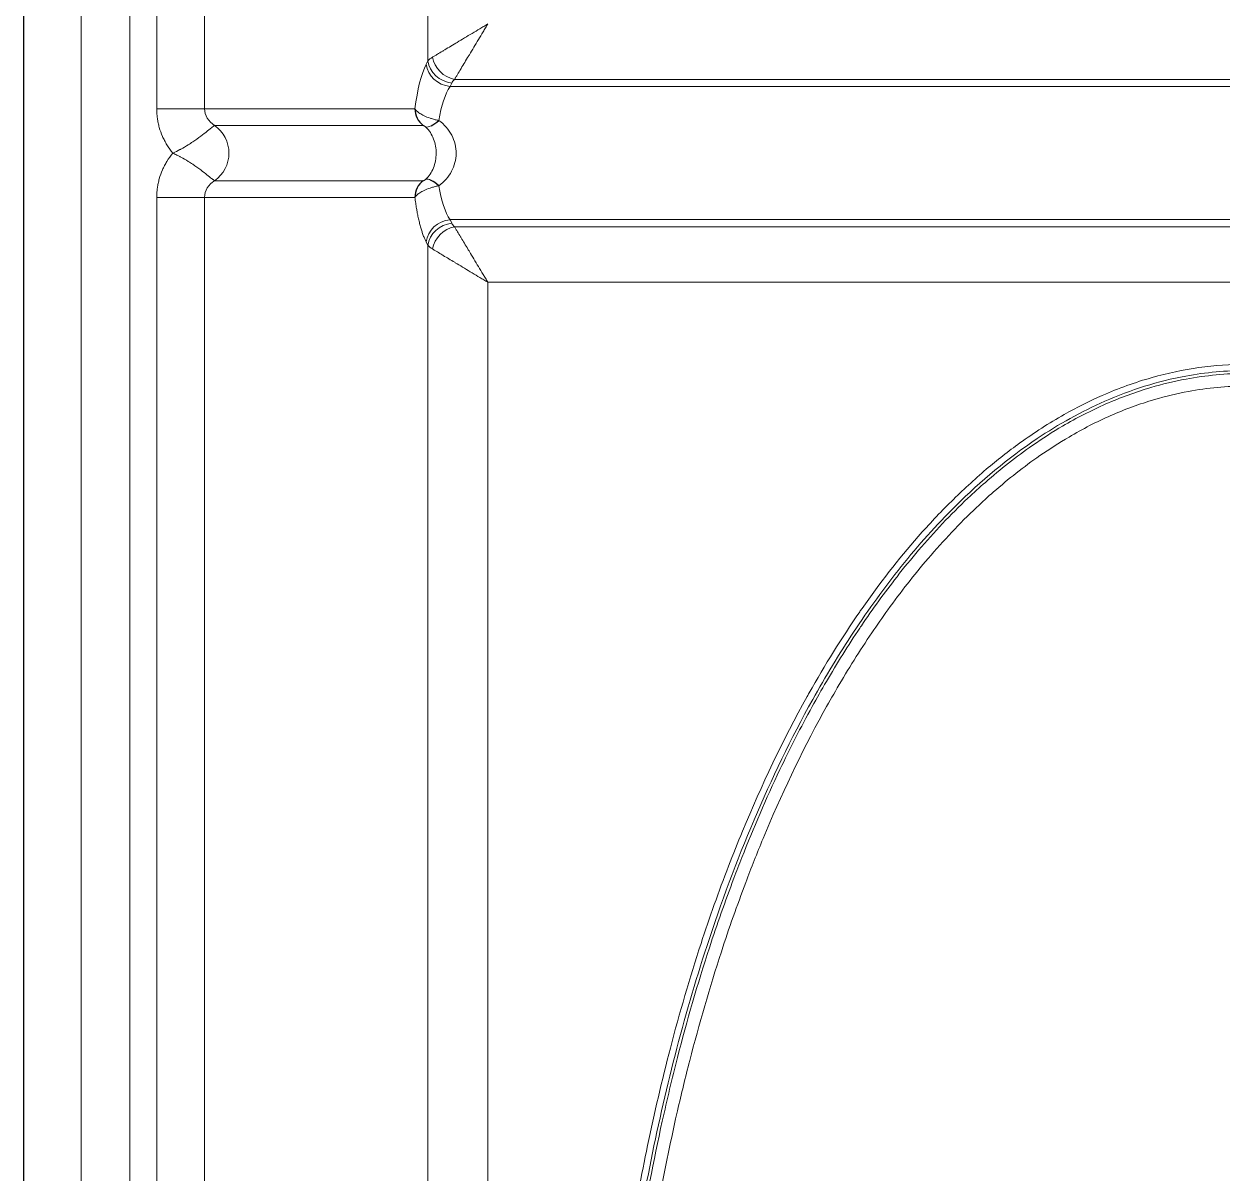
# Model space of a CAD drawing. Header units: millimetres. Extents: x 0 to 1486, y 0 to 1051.
# Drawn here: x 340.54 to 355.09, y 229.03 to 242.99 of the extents above; entities that cross this region are included whole.
import ezdxf

# ---------------------------------------------------------------- set-up
doc = ezdxf.new("R2010")
doc.units = ezdxf.units.MM
doc.header["$LTSCALE"] = 1.25
doc.layers.add('Sichtbare Kanten(DIN)', color=7, linetype='Continuous', lineweight=25, true_color=0x262659)
doc.layers.add('Sichtbare tangentiale Kanten(DIN)', color=7, linetype='Continuous', lineweight=15, true_color=0x1a1a3e)

msp = doc.modelspace()

# ---------------------------------------------------------------- linework, layer by layer
at = {"layer": 'Sichtbare Kanten(DIN)'}
msp.add_line((340.538, 167.096), (340.538, 280.22), dxfattribs=at)
for centre, major_axis, ratio, start_param, end_param in [((345.53, 241.956), (0, 0.25), 0.970296, 1.570803, 2.513321), ((345.577, 241.925), (0.169, 0.184), 0.314992, 3.841338, 4.381961), ((345.53, 240.881), (0, 0.25), 0.970296, 0.628271, 1.570789), ((345.577, 240.912), (-0.169, 0.184), 0.314992, 5.042817, 5.580031)]:
    msp.add_ellipse(centre, major_axis=major_axis, ratio=ratio, start_param=start_param, end_param=end_param, dxfattribs=at)
at = {"layer": 'Sichtbare tangentiale Kanten(DIN)'}
for p, q in [((341.232, 167.79), (341.232, 279.527)), ((341.823, 167.79), (341.823, 279.527)), ((342.151, 278.037), (342.151, 241.956)), ((342.733, 278.037), (342.733, 241.956)), ((345.445, 275.326), (345.445, 242.538)), ((345.445, 242.538), (345.423, 242.496)), ((345.768, 242.312), (365.008, 242.312)), ((345.736, 242.269), (345.714, 242.226)), ((345.714, 242.226), (365.062, 242.226)), ((342.733, 241.956), (342.151, 241.956)), ((345.287, 241.956), (342.733, 241.956)), ((345.387, 241.753), (342.854, 241.753)), ((342.854, 241.083), (345.387, 241.083)), ((342.733, 240.881), (342.151, 240.881)), ((342.151, 206.436), (342.151, 240.881)), ((342.733, 206.436), (342.733, 240.881)), ((342.733, 240.881), (345.287, 240.881)), ((345.714, 240.61), (365.062, 240.61)), ((345.736, 240.567), (345.714, 240.61)), ((345.768, 240.524), (365.008, 240.524)), ((345.445, 240.298), (345.423, 240.34)), ((345.445, 207.018), (345.445, 240.298)), ((346.172, 239.85), (364.604, 239.85)), ((346.172, 207.466), (346.172, 239.85))]:
    msp.add_line(p, q, dxfattribs=at)
msp.add_arc((342.618, 241.418), 0.41, 305.1797, 54.8203, dxfattribs=at)
for centre, major_axis, ratio, start_param, end_param in [((345.554, 241.421), (0.001, 1.197), 0.249407, 0.455865, 1.108171), ((345.714, 242.496), (-0.267, 0.136), 0.876427, 0.526369, 1.990584), ((346.226, 242.486), (-0.803, 0), 0.281851, 5.844325, 6.048636), ((345.736, 242.538), (-0.267, 0.136), 0.876427, 0.526369, 1.990584), ((345.768, 242.582), (-0.212, 0.212), 0.822157, 0.88269, 2.258902), ((346.261, 242.217), (-0.539, 0), 0.439726, 5.869599, 6.063499), ((345.846, 241.418), (0, 0.9), 0.332438, 0.455272, 1.11457), ((343.027, 241.956), (-0.294, 0), 0.850826, 0.000149, 0.942731), ((345.577, 241.925), (-0.169, -0.184), 0.314992, 0.165941, 0.699745), ((343.027, 240.881), (0.294, 0), 0.850826, 2.198862, 3.141444), ((345.577, 240.912), (-0.169, 0.184), 0.314992, 5.580031, 6.117244), ((345.846, 241.418), (0, 0.9), 0.332438, 2.027021, 2.68632), ((345.714, 240.34), (0.267, 0.136), 0.876427, 1.151008, 2.615224), ((345.736, 240.298), (-0.267, -0.136), 0.876427, 4.292601, 5.756816), ((346.261, 240.619), (-0.539, 0), 0.439726, 0.219686, 0.413587), ((345.768, 240.254), (-0.212, -0.212), 0.822157, 4.024283, 5.400495), ((346.226, 240.351), (-0.803, 0), 0.281851, 0.234549, 0.438861)]:
    msp.add_ellipse(centre, major_axis=major_axis, ratio=ratio, start_param=start_param, end_param=end_param, dxfattribs=at)
for points, knots in [([(346.172, 242.986), (346.156, 242.976), (346.14, 242.967), (346.125, 242.957), (346.109, 242.948), (346.093, 242.938), (346.077, 242.929), (346.045, 242.91), (346.014, 242.891), (345.982, 242.872), (345.92, 242.835), (345.858, 242.798), (345.799, 242.762), (345.794, 242.759), (345.788, 242.756), (345.783, 242.752), (345.73, 242.72), (345.679, 242.69), (345.632, 242.662), (345.63, 242.66), (345.628, 242.659), (345.625, 242.657), (345.602, 242.644), (345.58, 242.631), (345.56, 242.618), (345.549, 242.612), (345.538, 242.605), (345.528, 242.599), (345.517, 242.593), (345.508, 242.587), (345.499, 242.582)], [0, 0, 0, 0, 0.0582986, 0.0582986, 0.0582986, 0.1166461, 0.1166461, 0.1166461, 0.2333101, 0.2333101, 0.2333101, 0.4661518, 0.4661518, 0.4661518, 0.4879572, 0.4879572, 0.4879572, 0.6992172, 0.6992172, 0.6992172, 0.7101229, 0.7101229, 0.7101229, 0.81566, 0.81566, 0.81566, 0.8738958, 0.8738958, 0.8738958, 0.9322887, 0.9322887, 0.9322887, 0.9322887]), ([(346.172, 242.986), (346.163, 242.97), (346.153, 242.954), (346.144, 242.938), (346.134, 242.922), (346.125, 242.906), (346.115, 242.891), (346.096, 242.859), (346.077, 242.827), (346.058, 242.796), (346.021, 242.734), (345.984, 242.672), (345.949, 242.613), (345.945, 242.608), (345.942, 242.602), (345.939, 242.597), (345.907, 242.544), (345.876, 242.493), (345.848, 242.446), (345.847, 242.444), (345.845, 242.441), (345.844, 242.439), (345.83, 242.416), (345.817, 242.394), (345.805, 242.374), (345.798, 242.362), (345.792, 242.352), (345.785, 242.341), (345.779, 242.331), (345.774, 242.321), (345.768, 242.312)], [0, 0, 0, 0, 0.0582986, 0.0582986, 0.0582986, 0.1166461, 0.1166461, 0.1166461, 0.2333101, 0.2333101, 0.2333101, 0.4661518, 0.4661518, 0.4661518, 0.4879572, 0.4879572, 0.4879572, 0.6992172, 0.6992172, 0.6992172, 0.7101229, 0.7101229, 0.7101229, 0.81566, 0.81566, 0.81566, 0.8738958, 0.8738958, 0.8738958, 0.9322887, 0.9322887, 0.9322887, 0.9322887]), ([(342.348, 241.418), (342.321, 241.45), (342.296, 241.484), (342.275, 241.52), (342.265, 241.536), (342.255, 241.553), (342.246, 241.57), (342.237, 241.587), (342.229, 241.604), (342.221, 241.621), (342.206, 241.657), (342.193, 241.693), (342.182, 241.729), (342.18, 241.739), (342.177, 241.748), (342.175, 241.757), (342.172, 241.766), (342.17, 241.776), (342.168, 241.785), (342.164, 241.804), (342.161, 241.823), (342.159, 241.841), (342.158, 241.846), (342.157, 241.851), (342.157, 241.856), (342.155, 241.87), (342.154, 241.884), (342.153, 241.898), (342.151, 241.917), (342.151, 241.936), (342.151, 241.956)], [-0.5861318, -0.5861318, -0.5861318, -0.5861318, -0.4612566, -0.4612566, -0.4612566, -0.4035995, -0.4035995, -0.4035995, -0.3459425, -0.3459425, -0.3459425, -0.2306283, -0.2306283, -0.2306283, -0.2018002, -0.2018002, -0.2018002, -0.1729712, -0.1729712, -0.1729712, -0.1153142, -0.1153142, -0.1153142, -0.1008995, -0.1008995, -0.1008995, -0.0576571, -0.0576571, -0.0576571, 0, 0, 0, 0]), ([(345.577, 241.815), (345.57, 241.816), (345.563, 241.817), (345.556, 241.819), (345.549, 241.821), (345.541, 241.822), (345.534, 241.824), (345.519, 241.828), (345.503, 241.832), (345.488, 241.837), (345.482, 241.839), (345.477, 241.841), (345.471, 241.842), (345.446, 241.851), (345.421, 241.861), (345.398, 241.872), (345.388, 241.876), (345.379, 241.881), (345.37, 241.886), (345.353, 241.895), (345.339, 241.905), (345.327, 241.914), (345.323, 241.917), (345.32, 241.919), (345.317, 241.922), (345.311, 241.927), (345.307, 241.931), (345.302, 241.936), (345.299, 241.939), (345.296, 241.943), (345.294, 241.946), (345.291, 241.949), (345.289, 241.952), (345.287, 241.956)], [0, 0, 0, 0, 0.0254049, 0.0254049, 0.0254049, 0.0508108, 0.0508108, 0.0508108, 0.1015565, 0.1015565, 0.1015565, 0.1196902, 0.1196902, 0.1196902, 0.2030972, 0.2030972, 0.2030972, 0.2393804, 0.2393804, 0.2393804, 0.3046279, 0.3046279, 0.3046279, 0.32278, 0.32278, 0.32278, 0.3553827, 0.3553827, 0.3553827, 0.380761, 0.380761, 0.380761, 0.4061752, 0.4061752, 0.4061752, 0.4061752]), ([(342.854, 241.753), (342.849, 241.751), (342.843, 241.747), (342.835, 241.741), (342.834, 241.74), (342.832, 241.739), (342.831, 241.738), (342.822, 241.731), (342.81, 241.721), (342.796, 241.71), (342.786, 241.702), (342.776, 241.693), (342.765, 241.684), (342.742, 241.666), (342.716, 241.645), (342.687, 241.623), (342.657, 241.601), (342.624, 241.578), (342.588, 241.554), (342.571, 241.542), (342.552, 241.53), (342.533, 241.518), (342.504, 241.501), (342.474, 241.483), (342.443, 241.466), (342.44, 241.464), (342.436, 241.462), (342.432, 241.46), (342.405, 241.446), (342.376, 241.431), (342.348, 241.418)], [0, 0, 0, 0, 0.0968985, 0.0968985, 0.0968985, 0.1104843, 0.1104843, 0.1104843, 0.2190223, 0.2190223, 0.2190223, 0.2906956, 0.2906956, 0.2906956, 0.433902, 0.433902, 0.433902, 0.5763548, 0.5763548, 0.5763548, 0.646788, 0.646788, 0.646788, 0.7528855, 0.7528855, 0.7528855, 0.765343, 0.765343, 0.765343, 0.8598353, 0.8598353, 0.8598353, 0.8598353]), ([(345.42, 241.734), (345.417, 241.737), (345.414, 241.739), (345.411, 241.742), (345.407, 241.745), (345.403, 241.748), (345.399, 241.75), (345.397, 241.751), (345.395, 241.751), (345.393, 241.752), (345.391, 241.753), (345.389, 241.753), (345.387, 241.753)], [0, 0, 0, 0, 0.01437809, 0.01437809, 0.01437809, 0.03394247, 0.03394247, 0.03394247, 0.04321096, 0.04321096, 0.04321096, 0.05759344, 0.05759344, 0.05759344, 0.05759344]), ([(345.42, 241.734), (345.461, 241.695), (345.524, 241.597), (345.556, 241.414), (345.522, 241.234), (345.459, 241.139), (345.42, 241.102)], [0, 0, 0, 0, 0.1876708, 0.368308, 0.5520786, 0.7303076, 0.7303076, 0.7303076, 0.7303076]), ([(345.577, 241.815), (345.645, 241.766), (345.751, 241.643), (345.806, 241.415), (345.749, 241.19), (345.644, 241.07), (345.577, 241.022)], [0, 0, 0, 0, 0.2404877, 0.4809753, 0.7173439, 0.9537124, 0.9537124, 0.9537124, 0.9537124]), ([(342.348, 241.418), (342.321, 241.386), (342.296, 241.352), (342.275, 241.317), (342.265, 241.3), (342.255, 241.284), (342.246, 241.267), (342.237, 241.25), (342.229, 241.232), (342.221, 241.215), (342.206, 241.18), (342.193, 241.144), (342.182, 241.107), (342.18, 241.098), (342.177, 241.088), (342.175, 241.079), (342.172, 241.07), (342.17, 241.061), (342.168, 241.051), (342.164, 241.033), (342.161, 241.014), (342.159, 240.995), (342.158, 240.99), (342.157, 240.985), (342.157, 240.981), (342.155, 240.966), (342.154, 240.952), (342.153, 240.938), (342.151, 240.919), (342.151, 240.9), (342.151, 240.881)], [-3.2766607, -3.2766607, -3.2766607, -3.2766607, -3.1517855, -3.1517855, -3.1517855, -3.0941284, -3.0941284, -3.0941284, -3.0364714, -3.0364714, -3.0364714, -2.9211572, -2.9211572, -2.9211572, -2.892329, -2.892329, -2.892329, -2.8635001, -2.8635001, -2.8635001, -2.805843, -2.805843, -2.805843, -2.7914284, -2.7914284, -2.7914284, -2.748186, -2.748186, -2.748186, -2.6905289, -2.6905289, -2.6905289, -2.6905289]), ([(342.348, 241.418), (342.356, 241.414), (342.364, 241.411), (342.372, 241.407), (342.38, 241.403), (342.388, 241.399), (342.396, 241.395), (342.408, 241.389), (342.42, 241.382), (342.432, 241.376), (342.436, 241.374), (342.439, 241.372), (342.443, 241.37), (342.474, 241.353), (342.504, 241.336), (342.533, 241.318), (342.552, 241.306), (342.571, 241.294), (342.588, 241.282), (342.624, 241.258), (342.657, 241.235), (342.687, 241.213), (342.716, 241.191), (342.742, 241.17), (342.765, 241.152), (342.776, 241.143), (342.786, 241.134), (342.796, 241.127), (342.81, 241.115), (342.822, 241.106), (342.831, 241.098), (342.832, 241.097), (342.834, 241.096), (342.835, 241.096), (342.838, 241.093), (342.841, 241.091), (342.844, 241.089), (342.846, 241.088), (342.848, 241.086), (342.849, 241.085), (342.851, 241.084), (342.853, 241.084), (342.854, 241.083)], [0.0000018, 0.0000018, 0.0000018, 0.0000018, 0.0268301, 0.0268301, 0.0268301, 0.0536139, 0.0536139, 0.0536139, 0.0944941, 0.0944941, 0.0944941, 0.1069617, 0.1069617, 0.1069617, 0.2128887, 0.2128887, 0.2128887, 0.2834824, 0.2834824, 0.2834824, 0.4259362, 0.4259362, 0.4259362, 0.5691416, 0.5691416, 0.5691416, 0.6408893, 0.6408893, 0.6408893, 0.7493351, 0.7493351, 0.7493351, 0.7629386, 0.7629386, 0.7629386, 0.8043629, 0.8043629, 0.8043629, 0.8320689, 0.8320689, 0.8320689, 0.8598371, 0.8598371, 0.8598371, 0.8598371]), ([(345.577, 241.022), (345.57, 241.02), (345.563, 241.019), (345.556, 241.017), (345.549, 241.016), (345.541, 241.014), (345.534, 241.012), (345.519, 241.008), (345.503, 241.004), (345.488, 240.999), (345.482, 240.998), (345.477, 240.996), (345.471, 240.994), (345.446, 240.985), (345.421, 240.975), (345.398, 240.965), (345.388, 240.96), (345.379, 240.955), (345.37, 240.95), (345.353, 240.941), (345.339, 240.931), (345.327, 240.922), (345.323, 240.919), (345.32, 240.917), (345.317, 240.914), (345.311, 240.91), (345.307, 240.905), (345.302, 240.901), (345.299, 240.897), (345.296, 240.894), (345.294, 240.89), (345.291, 240.887), (345.289, 240.884), (345.287, 240.881)], [0, 0, 0, 0, 0.0254049, 0.0254049, 0.0254049, 0.0508108, 0.0508108, 0.0508108, 0.1015565, 0.1015565, 0.1015565, 0.1196967, 0.1196967, 0.1196967, 0.2030972, 0.2030972, 0.2030972, 0.2393934, 0.2393934, 0.2393934, 0.3046278, 0.3046278, 0.3046278, 0.3227865, 0.3227865, 0.3227865, 0.3553827, 0.3553827, 0.3553827, 0.380761, 0.380761, 0.380761, 0.4061752, 0.4061752, 0.4061752, 0.4061752]), ([(345.42, 241.102), (345.417, 241.1), (345.414, 241.097), (345.411, 241.095), (345.407, 241.092), (345.403, 241.089), (345.399, 241.087), (345.397, 241.086), (345.395, 241.085), (345.393, 241.084), (345.391, 241.083), (345.389, 241.083), (345.387, 241.083)], [0, 0, 0, 0, 0.01437808, 0.01437808, 0.01437808, 0.03394428, 0.03394428, 0.03394428, 0.04321092, 0.04321092, 0.04321092, 0.05759339, 0.05759339, 0.05759339, 0.05759339]), ([(345.287, 240.881), (345.29, 240.857), (345.293, 240.833), (345.297, 240.81), (345.3, 240.788), (345.303, 240.766), (345.307, 240.744), (345.308, 240.736), (345.31, 240.728), (345.311, 240.721), (345.313, 240.707), (345.316, 240.694), (345.318, 240.681), (345.322, 240.661), (345.327, 240.641), (345.331, 240.621), (345.335, 240.602), (345.34, 240.583), (345.344, 240.565), (345.349, 240.547), (345.354, 240.529), (345.358, 240.512), (345.363, 240.495), (345.368, 240.479), (345.374, 240.463), (345.376, 240.456), (345.378, 240.449), (345.381, 240.442), (345.384, 240.434), (345.386, 240.426), (345.389, 240.418), (345.395, 240.403), (345.4, 240.39), (345.406, 240.377), (345.411, 240.364), (345.417, 240.352), (345.423, 240.34)], [-7.0667013, -7.0667013, -7.0667013, -7.0667013, -6.9851631, -6.9851631, -6.9851631, -6.9063529, -6.9063529, -6.9063529, -6.8774267, -6.8774267, -6.8774267, -6.8275427, -6.8275427, -6.8275427, -6.7487325, -6.7487325, -6.7487325, -6.6699223, -6.6699223, -6.6699223, -6.5911121, -6.5911121, -6.5911121, -6.5123019, -6.5123019, -6.5123019, -6.4763893, -6.4763893, -6.4763893, -6.4334917, -6.4334917, -6.4334917, -6.3546815, -6.3546815, -6.3546815, -6.2758713, -6.2758713, -6.2758713, -6.2758713]), ([(345.768, 240.524), (345.774, 240.515), (345.779, 240.505), (345.785, 240.495), (345.792, 240.485), (345.798, 240.474), (345.805, 240.463), (345.816, 240.444), (345.828, 240.424), (345.841, 240.403), (345.843, 240.399), (345.846, 240.394), (345.848, 240.39), (345.874, 240.347), (345.902, 240.301), (345.931, 240.252), (345.937, 240.243), (345.943, 240.233), (345.949, 240.223), (345.984, 240.164), (346.021, 240.103), (346.058, 240.04), (346.077, 240.009), (346.096, 239.977), (346.115, 239.946), (346.125, 239.93), (346.134, 239.914), (346.144, 239.898), (346.153, 239.882), (346.163, 239.866), (346.172, 239.85)], [0, 0, 0, 0, 0.0583903, 0.0583903, 0.0583903, 0.1166231, 0.1166231, 0.1166231, 0.2137311, 0.2137311, 0.2137311, 0.233069, 0.233069, 0.233069, 0.4274621, 0.4274621, 0.4274621, 0.4661163, 0.4661163, 0.4661163, 0.6989275, 0.6989275, 0.6989275, 0.8156207, 0.8156207, 0.8156207, 0.8739806, 0.8739806, 0.8739806, 0.9322842, 0.9322842, 0.9322842, 0.9322842]), ([(345.499, 240.254), (345.508, 240.249), (345.517, 240.243), (345.528, 240.237), (345.538, 240.231), (345.549, 240.225), (345.56, 240.218), (345.579, 240.207), (345.599, 240.195), (345.62, 240.182), (345.624, 240.18), (345.628, 240.177), (345.632, 240.174), (345.675, 240.149), (345.722, 240.121), (345.77, 240.092), (345.78, 240.086), (345.79, 240.08), (345.799, 240.074), (345.858, 240.039), (345.92, 240.002), (345.982, 239.964), (346.014, 239.945), (346.045, 239.927), (346.077, 239.907), (346.093, 239.898), (346.109, 239.888), (346.125, 239.879), (346.14, 239.869), (346.156, 239.86), (346.172, 239.85)], [0, 0, 0, 0, 0.0583903, 0.0583903, 0.0583903, 0.1166231, 0.1166231, 0.1166231, 0.2137311, 0.2137311, 0.2137311, 0.233069, 0.233069, 0.233069, 0.4274621, 0.4274621, 0.4274621, 0.4661163, 0.4661163, 0.4661163, 0.6989275, 0.6989275, 0.6989275, 0.8156207, 0.8156207, 0.8156207, 0.8739806, 0.8739806, 0.8739806, 0.9322842, 0.9322842, 0.9322842, 0.9322842]), ([(355.388, 238.855), (355.601, 238.855), (355.815, 238.838), (356.025, 238.805), (356.197, 238.778), (356.367, 238.741), (356.534, 238.694), (356.71, 238.644), (356.882, 238.584), (357.051, 238.514), (357.24, 238.435), (357.423, 238.345), (357.601, 238.245), (357.733, 238.17), (357.863, 238.09), (357.989, 238.005), (358.183, 237.873), (358.37, 237.73), (358.549, 237.579), (358.641, 237.501), (358.73, 237.421), (358.817, 237.34), (359.012, 237.157), (359.198, 236.965), (359.374, 236.764), (359.598, 236.51), (359.807, 236.244), (360.003, 235.968), (360.031, 235.928), (360.059, 235.888), (360.087, 235.848), (360.307, 235.53), (360.511, 235.201), (360.7, 234.864), (360.725, 234.82), (360.75, 234.776), (360.774, 234.732), (360.935, 234.437), (361.086, 234.136), (361.228, 233.831), (361.391, 233.478), (361.542, 233.12), (361.681, 232.757), (361.956, 232.042), (362.187, 231.31), (362.381, 230.57), (362.383, 230.564), (362.384, 230.558), (362.386, 230.552), (362.582, 229.803), (362.74, 229.045), (362.865, 228.281), (362.932, 227.876), (362.989, 227.469), (363.037, 227.061), (363.079, 226.701), (363.115, 226.339), (363.143, 225.977), (363.189, 225.398), (363.218, 224.817), (363.229, 224.236), (363.233, 224.043), (363.235, 223.851), (363.235, 223.659), (363.235, 222.938), (363.209, 222.218), (363.156, 221.5), (363.152, 221.447), (363.148, 221.393), (363.144, 221.34), (363.082, 220.569), (362.99, 219.8), (362.865, 219.036), (362.864, 219.028), (362.863, 219.02), (362.861, 219.013), (362.737, 218.257), (362.58, 217.506), (362.386, 216.766), (362.337, 216.579), (362.286, 216.393), (362.233, 216.208), (362.071, 215.65), (361.888, 215.098), (361.679, 214.556), (361.644, 214.463), (361.607, 214.37), (361.57, 214.277), (361.318, 213.652), (361.031, 213.041), (360.701, 212.453), (360.664, 212.388), (360.627, 212.324), (360.589, 212.259), (360.432, 211.99), (360.264, 211.726), (360.087, 211.469), (359.989, 211.328), (359.887, 211.188), (359.783, 211.052), (359.652, 210.881), (359.516, 210.715), (359.374, 210.553), (359.189, 210.343), (358.995, 210.141), (358.789, 209.951), (358.711, 209.879), (358.631, 209.808), (358.549, 209.739), (358.329, 209.553), (358.097, 209.38), (357.854, 209.225), (357.771, 209.172), (357.686, 209.121), (357.601, 209.073), (357.382, 208.949), (357.154, 208.841), (356.919, 208.751), (356.793, 208.703), (356.664, 208.66), (356.534, 208.623), (356.379, 208.579), (356.221, 208.544), (356.063, 208.518), (355.84, 208.481), (355.614, 208.462), (355.388, 208.462), (355.277, 208.462), (355.166, 208.467), (355.055, 208.476), (354.781, 208.498), (354.508, 208.548), (354.243, 208.623), (354.238, 208.624), (354.234, 208.626), (354.229, 208.627), (353.937, 208.71), (353.654, 208.824), (353.383, 208.961), (353.313, 208.997), (353.244, 209.034), (353.176, 209.073), (352.944, 209.204), (352.721, 209.352), (352.509, 209.513), (352.413, 209.586), (352.319, 209.661), (352.227, 209.739), (351.992, 209.938), (351.77, 210.153), (351.56, 210.378), (351.507, 210.436), (351.454, 210.494), (351.402, 210.553), (351.147, 210.844), (350.91, 211.151), (350.69, 211.469), (350.67, 211.498), (350.65, 211.527), (350.631, 211.556), (350.433, 211.847), (350.248, 212.147), (350.076, 212.453), (350.02, 212.552), (349.966, 212.651), (349.913, 212.751), (349.638, 213.269), (349.395, 213.803), (349.179, 214.348), (349.151, 214.417), (349.124, 214.486), (349.097, 214.556), (348.889, 215.098), (348.705, 215.65), (348.544, 216.208), (348.49, 216.393), (348.439, 216.579), (348.39, 216.766), (348.223, 217.405), (348.083, 218.051), (347.968, 218.702), (347.948, 218.813), (347.929, 218.925), (347.911, 219.036), (347.786, 219.8), (347.694, 220.569), (347.633, 221.34), (347.631, 221.368), (347.628, 221.397), (347.626, 221.425), (347.57, 222.168), (347.542, 222.913), (347.542, 223.659), (347.542, 223.73), (347.542, 223.8), (347.542, 223.871), (347.547, 224.574), (347.577, 225.277), (347.633, 225.977), (347.643, 226.108), (347.654, 226.238), (347.667, 226.368), (347.726, 227.008), (347.807, 227.647), (347.911, 228.281), (347.971, 228.644), (348.038, 229.007), (348.113, 229.367), (348.196, 229.764), (348.288, 230.159), (348.39, 230.552), (348.502, 230.978), (348.626, 231.402), (348.763, 231.821), (348.866, 232.137), (348.978, 232.451), (349.097, 232.761), (349.152, 232.903), (349.208, 233.044), (349.266, 233.184), (349.497, 233.744), (349.757, 234.291), (350.052, 234.82), (350.06, 234.835), (350.068, 234.849), (350.076, 234.864), (350.266, 235.201), (350.469, 235.53), (350.69, 235.848), (350.699, 235.862), (350.709, 235.876), (350.719, 235.89), (350.931, 236.193), (351.158, 236.486), (351.402, 236.764), (351.531, 236.91), (351.664, 237.052), (351.803, 237.189), (351.939, 237.324), (352.081, 237.454), (352.227, 237.579), (352.359, 237.691), (352.496, 237.798), (352.636, 237.899), (352.81, 238.024), (352.99, 238.14), (353.175, 238.245), (353.325, 238.329), (353.48, 238.407), (353.637, 238.476), (353.834, 238.562), (354.036, 238.635), (354.243, 238.694), (354.615, 238.799), (355.002, 238.855), (355.388, 238.855)], [0, 0, 0, 0, 0.639708, 0.639708, 0.639708, 1.160348, 1.160348, 1.160348, 1.708499, 1.708499, 1.708499, 2.321068, 2.321068, 2.321068, 2.777127, 2.777127, 2.777127, 3.481707, 3.481707, 3.481707, 3.840961, 3.840961, 3.840961, 4.642216, 4.642216, 4.642216, 5.656868, 5.656868, 5.656868, 5.802986, 5.802986, 5.802986, 6.963587, 6.963587, 6.963587, 7.114552, 7.114552, 7.114552, 8.124051, 8.124051, 8.124051, 9.289556, 9.289556, 9.289556, 11.587453, 11.587453, 11.587453, 11.605982, 11.605982, 11.605982, 13.927144, 13.927144, 13.927144, 15.159529, 15.159529, 15.159529, 16.248341, 16.248341, 16.248341, 17.992352, 17.992352, 17.992352, 18.569576, 18.569576, 18.569576, 20.730291, 20.730291, 20.730291, 20.890769, 20.890769, 20.890769, 23.211965, 23.211965, 23.211965, 23.235727, 23.235727, 23.235727, 25.53318, 25.53318, 25.53318, 26.112017, 26.112017, 26.112017, 27.854377, 27.854377, 27.854377, 28.153739, 28.153739, 28.153739, 30.175562, 30.175562, 30.175562, 30.399314, 30.399314, 30.399314, 31.336224, 31.336224, 31.336224, 31.85246, 31.85246, 31.85246, 32.496894, 32.496894, 32.496894, 33.336993, 33.336993, 33.336993, 33.657413, 33.657413, 33.657413, 34.522413, 34.522413, 34.522413, 34.818036, 34.818036, 34.818036, 35.57249, 35.57249, 35.57249, 35.978641, 35.978641, 35.978641, 36.461729, 36.461729, 36.461729, 37.139135, 37.139135, 37.139135, 37.472442, 37.472442, 37.472442, 38.299742, 38.299742, 38.299742, 38.313597, 38.313597, 38.313597, 39.224503, 39.224503, 39.224503, 39.460284, 39.460284, 39.460284, 40.259784, 40.259784, 40.259784, 40.620853, 40.620853, 40.620853, 41.545701, 41.545701, 41.545701, 41.781511, 41.781511, 41.781511, 42.942132, 42.942132, 42.942132, 43.047049, 43.047049, 43.047049, 44.102719, 44.102719, 44.102719, 44.442228, 44.442228, 44.442228, 46.200033, 46.200033, 46.200033, 46.423921, 46.423921, 46.423921, 48.166433, 48.166433, 48.166433, 48.745108, 48.745108, 48.745108, 50.727283, 50.727283, 50.727283, 51.066318, 51.066318, 51.066318, 53.387519, 53.387519, 53.387519, 53.473034, 53.473034, 53.473034, 55.708716, 55.708716, 55.708716, 55.921312, 55.921312, 55.921312, 58.029915, 58.029915, 58.029915, 58.421576, 58.421576, 58.421576, 60.351166, 60.351166, 60.351166, 61.455449, 61.455449, 61.455449, 62.672368, 62.672368, 62.672368, 63.995258, 63.995258, 63.995258, 64.993534, 64.993534, 64.993534, 65.448701, 65.448701, 65.448701, 67.264643, 67.264643, 67.264643, 67.314698, 67.314698, 67.314698, 68.475297, 68.475297, 68.475297, 68.525889, 68.525889, 68.525889, 69.636002, 69.636002, 69.636002, 70.220476, 70.220476, 70.220476, 70.796631, 70.796631, 70.796631, 71.316647, 71.316647, 71.316647, 71.957253, 71.957253, 71.957253, 72.473802, 72.473802, 72.473802, 73.117889, 73.117889, 73.117889, 74.278288, 74.278288, 74.278288, 74.278288]), ([(355.388, 238.779), (355.65, 238.779), (356.209, 238.723), (357.083, 238.453), (357.962, 237.969), (358.811, 237.278), (359.571, 236.45), (360.202, 235.567), (360.935, 234.331), (361.672, 232.687), (362.297, 230.702), (362.715, 228.816), (363.029, 226.726), (363.195, 224.282), (363.122, 221.427), (362.782, 218.73), (362.224, 216.324), (361.512, 214.228), (360.672, 212.464), (359.716, 211.033), (358.801, 210.018), (357.869, 209.284), (356.98, 208.825), (356.047, 208.557), (355.065, 208.503), (354.144, 208.703), (353.39, 209.026), (352.76, 209.405), (352.158, 209.881), (351.554, 210.476), (350.985, 211.165), (350.444, 211.959), (349.839, 213.013), (349.195, 214.429), (348.556, 216.319), (348.005, 218.675), (347.674, 221.244), (347.585, 223.897), (347.713, 226.468), (348.09, 229.12), (348.682, 231.445), (349.383, 233.331), (349.994, 234.598), (350.61, 235.617), (351.183, 236.412), (351.908, 237.224), (352.733, 237.917), (353.683, 238.45), (354.551, 238.723), (355.141, 238.779), (355.388, 238.779)], [0, 0, 0, 0, 0.801473, 1.708499, 2.777127, 3.840961, 5.018658, 6.172353, 7.114552, 9.351003, 11.587453, 13.373491, 15.159529, 17.94491, 20.730291, 23.740723, 26.112017, 28.153739, 30.399314, 31.987116, 33.336993, 34.522413, 35.57249, 36.368743, 37.472442, 38.554664, 39.224503, 39.965544, 40.78815, 41.545701, 42.532728, 43.487478, 44.442228, 46.200033, 48.166433, 50.445565, 53.473034, 55.947305, 58.421576, 61.208417, 63.995258, 65.629951, 67.264643, 68.228999, 69.222094, 70.220476, 71.519845, 72.473802, 73.523577, 74.278288, 74.278288, 74.278288, 74.278288]), ([(355.388, 238.743), (355.781, 238.743), (356.174, 238.682), (356.55, 238.572), (356.72, 238.522), (356.887, 238.461), (357.05, 238.392), (357.246, 238.308), (357.437, 238.211), (357.621, 238.104), (357.736, 238.036), (357.849, 237.964), (357.959, 237.889), (358.169, 237.745), (358.37, 237.587), (358.561, 237.42), (358.603, 237.383), (358.646, 237.345), (358.687, 237.307), (358.93, 237.084), (359.158, 236.846), (359.371, 236.596), (359.432, 236.525), (359.492, 236.453), (359.551, 236.38), (359.733, 236.153), (359.904, 235.919), (360.066, 235.679), (360.116, 235.605), (360.165, 235.53), (360.214, 235.455), (360.372, 235.208), (360.522, 234.955), (360.664, 234.698), (360.671, 234.685), (360.678, 234.672), (360.686, 234.658), (360.841, 234.374), (360.986, 234.084), (361.122, 233.791), (361.286, 233.439), (361.436, 233.082), (361.575, 232.72), (361.588, 232.686), (361.601, 232.651), (361.614, 232.616), (361.738, 232.289), (361.852, 231.959), (361.958, 231.626), (362.083, 231.233), (362.197, 230.836), (362.3, 230.437), (362.36, 230.203), (362.416, 229.968), (362.469, 229.732), (362.583, 229.225), (362.681, 228.715), (362.764, 228.202), (362.785, 228.07), (362.806, 227.938), (362.825, 227.805), (362.916, 227.185), (362.985, 226.562), (363.034, 225.937), (363.089, 225.232), (363.118, 224.524), (363.122, 223.817), (363.122, 223.764), (363.122, 223.711), (363.122, 223.659), (363.122, 222.898), (363.093, 222.138), (363.034, 221.38), (363.021, 221.215), (363.006, 221.049), (362.991, 220.883), (362.934, 220.292), (362.859, 219.702), (362.764, 219.115), (362.703, 218.735), (362.633, 218.355), (362.554, 217.978), (362.478, 217.61), (362.393, 217.244), (362.3, 216.88), (362.138, 216.252), (361.95, 215.629), (361.731, 215.018), (361.693, 214.912), (361.654, 214.806), (361.614, 214.701), (361.51, 214.425), (361.399, 214.151), (361.281, 213.879), (361.096, 213.455), (360.894, 213.037), (360.67, 212.631), (360.668, 212.627), (360.666, 212.623), (360.664, 212.619), (360.528, 212.372), (360.385, 212.13), (360.233, 211.892), (360.178, 211.807), (360.123, 211.722), (360.066, 211.639), (359.902, 211.396), (359.728, 211.159), (359.544, 210.929), (359.487, 210.859), (359.429, 210.79), (359.371, 210.721), (359.164, 210.479), (358.944, 210.248), (358.71, 210.031), (358.661, 209.986), (358.611, 209.941), (358.561, 209.897), (358.366, 209.727), (358.162, 209.568), (357.948, 209.422), (357.841, 209.349), (357.732, 209.28), (357.621, 209.214), (357.527, 209.16), (357.432, 209.108), (357.336, 209.059), (357.13, 208.955), (356.918, 208.865), (356.699, 208.792), (356.65, 208.775), (356.6, 208.76), (356.55, 208.745), (356.378, 208.694), (356.203, 208.654), (356.026, 208.626), (355.815, 208.592), (355.602, 208.575), (355.388, 208.575), (355.29, 208.575), (355.191, 208.578), (355.093, 208.586), (354.799, 208.608), (354.508, 208.662), (354.226, 208.745), (354.21, 208.75), (354.193, 208.755), (354.177, 208.76), (353.839, 208.864), (353.515, 209.009), (353.21, 209.183), (353.192, 209.193), (353.174, 209.204), (353.156, 209.214), (352.955, 209.332), (352.763, 209.462), (352.578, 209.602), (352.454, 209.696), (352.333, 209.795), (352.216, 209.897), (352.148, 209.956), (352.082, 210.017), (352.016, 210.078), (351.801, 210.281), (351.598, 210.496), (351.407, 210.72), (351.176, 210.99), (350.962, 211.272), (350.762, 211.563), (350.745, 211.588), (350.727, 211.613), (350.71, 211.639), (350.601, 211.8), (350.496, 211.965), (350.394, 212.132), (350.297, 212.292), (350.203, 212.455), (350.113, 212.619), (350.01, 212.805), (349.912, 212.993), (349.818, 213.183), (349.629, 213.566), (349.457, 213.956), (349.298, 214.351), (349.252, 214.467), (349.206, 214.584), (349.162, 214.701), (348.964, 215.226), (348.789, 215.759), (348.635, 216.298), (348.58, 216.491), (348.527, 216.685), (348.477, 216.88), (348.356, 217.349), (348.25, 217.822), (348.158, 218.297), (348.105, 218.569), (348.056, 218.842), (348.012, 219.115), (347.891, 219.866), (347.802, 220.622), (347.742, 221.38), (347.722, 221.636), (347.706, 221.893), (347.693, 222.149), (347.667, 222.652), (347.654, 223.155), (347.654, 223.659), (347.654, 224.052), (347.662, 224.446), (347.678, 224.84), (347.692, 225.206), (347.714, 225.572), (347.743, 225.937), (347.784, 226.467), (347.84, 226.995), (347.911, 227.521), (347.942, 227.749), (347.976, 227.976), (348.012, 228.202), (348.092, 228.693), (348.185, 229.181), (348.292, 229.666), (348.35, 229.924), (348.411, 230.181), (348.477, 230.437), (348.592, 230.885), (348.721, 231.33), (348.865, 231.77), (348.957, 232.054), (349.056, 232.336), (349.162, 232.616), (349.193, 232.699), (349.225, 232.781), (349.258, 232.864), (349.4, 233.224), (349.553, 233.581), (349.72, 233.932), (349.844, 234.191), (349.974, 234.447), (350.113, 234.698), (350.169, 234.8), (350.226, 234.901), (350.285, 235.002), (350.414, 235.222), (350.549, 235.439), (350.692, 235.652), (350.698, 235.661), (350.704, 235.67), (350.71, 235.679), (350.847, 235.882), (350.991, 236.081), (351.143, 236.275), (351.228, 236.384), (351.315, 236.491), (351.405, 236.597), (351.594, 236.817), (351.793, 237.028), (352.004, 237.228), (352.074, 237.293), (352.144, 237.358), (352.216, 237.42), (352.399, 237.581), (352.591, 237.732), (352.792, 237.871), (352.91, 237.953), (353.031, 238.031), (353.155, 238.104), (353.325, 238.203), (353.5, 238.293), (353.68, 238.372), (353.857, 238.45), (354.04, 238.517), (354.226, 238.572), (354.367, 238.613), (354.51, 238.648), (354.654, 238.674), (354.896, 238.719), (355.142, 238.743), (355.388, 238.743)], [0, 0, 0, 0, 1.13436, 1.13436, 1.13436, 1.648132, 1.648132, 1.648132, 2.268893, 2.268893, 2.268893, 2.658644, 2.658644, 2.658644, 3.403508, 3.403508, 3.403508, 3.570243, 3.570243, 3.570243, 4.538009, 4.538009, 4.538009, 4.814995, 4.814995, 4.814995, 5.672522, 5.672522, 5.672522, 5.936787, 5.936787, 5.936787, 6.807049, 6.807049, 6.807049, 6.85221, 6.85221, 6.85221, 7.813767, 7.813767, 7.813767, 8.965202, 8.965202, 8.965202, 9.076064, 9.076064, 9.076064, 10.116636, 10.116636, 10.116636, 11.345066, 11.345066, 11.345066, 12.065149, 12.065149, 12.065149, 13.614093, 13.614093, 13.614093, 14.013663, 14.013663, 14.013663, 15.88308, 15.88308, 15.88308, 17.995019, 17.995019, 17.995019, 18.152131, 18.152131, 18.152131, 20.421151, 20.421151, 20.421151, 20.917399, 20.917399, 20.917399, 22.690238, 22.690238, 22.690238, 23.83978, 23.83978, 23.83978, 24.959232, 24.959232, 24.959232, 26.893631, 26.893631, 26.893631, 27.228211, 27.228211, 27.228211, 28.107348, 28.107348, 28.107348, 29.483886, 29.483886, 29.483886, 29.497213, 29.497213, 29.497213, 30.332062, 30.332062, 30.332062, 30.631736, 30.631736, 30.631736, 31.500075, 31.500075, 31.500075, 31.766262, 31.766262, 31.766262, 32.704434, 32.704434, 32.704434, 32.900755, 32.900755, 32.900755, 33.658217, 33.658217, 33.658217, 34.035302, 34.035302, 34.035302, 34.350766, 34.350766, 34.350766, 35.019428, 35.019428, 35.019428, 35.169775, 35.169775, 35.169775, 35.688089, 35.688089, 35.688089, 36.304253, 36.304253, 36.304253, 36.588432, 36.588432, 36.588432, 37.438768, 37.438768, 37.438768, 37.488776, 37.488776, 37.488776, 38.512582, 38.512582, 38.512582, 38.573276, 38.573276, 38.573276, 39.250927, 39.250927, 39.250927, 39.707763, 39.707763, 39.707763, 39.971507, 39.971507, 39.971507, 40.840853, 40.840853, 40.840853, 41.886498, 41.886498, 41.886498, 41.976802, 41.976802, 41.976802, 42.555048, 42.555048, 42.555048, 43.111289, 43.111289, 43.111289, 43.74126, 43.74126, 43.74126, 45.007841, 45.007841, 45.007841, 45.380295, 45.380295, 45.380295, 47.050279, 47.050279, 47.050279, 47.649332, 47.649332, 47.649332, 49.092716, 49.092716, 49.092716, 49.918292, 49.918292, 49.918292, 52.18734, 52.18734, 52.18734, 52.954306, 52.954306, 52.954306, 54.456398, 54.456398, 54.456398, 55.632024, 55.632024, 55.632024, 56.72542, 56.72542, 56.72542, 58.309742, 58.309742, 58.309742, 58.994445, 58.994445, 58.994445, 60.475949, 60.475949, 60.475949, 61.263459, 61.263459, 61.263459, 62.642156, 62.642156, 62.642156, 63.532468, 63.532468, 63.532468, 63.795658, 63.795658, 63.795658, 64.94916, 64.94916, 64.94916, 65.801482, 65.801482, 65.801482, 66.146102, 66.146102, 66.146102, 66.904062, 66.904062, 66.904062, 66.935983, 66.935983, 66.935983, 67.662022, 67.662022, 67.662022, 68.070543, 68.070543, 68.070543, 68.924954, 68.924954, 68.924954, 69.205049, 69.205049, 69.205049, 69.919449, 69.919449, 69.919449, 70.33964, 70.33964, 70.33964, 70.911285, 70.911285, 70.911285, 71.474241, 71.474241, 71.474241, 71.898749, 71.898749, 71.898749, 72.608523, 72.608523, 72.608523, 72.608523]), ([(355.388, 238.589), (355.595, 238.589), (355.802, 238.572), (356.006, 238.539), (356.175, 238.512), (356.343, 238.474), (356.507, 238.425), (356.671, 238.377), (356.832, 238.318), (356.99, 238.251), (357.18, 238.17), (357.365, 238.076), (357.544, 237.971), (357.656, 237.906), (357.765, 237.836), (357.872, 237.763), (358.077, 237.622), (358.273, 237.468), (358.46, 237.305), (358.502, 237.268), (358.543, 237.231), (358.584, 237.194), (358.818, 236.979), (359.038, 236.749), (359.245, 236.508), (359.248, 236.505), (359.251, 236.501), (359.255, 236.497), (359.449, 236.27), (359.632, 236.032), (359.805, 235.788), (359.85, 235.723), (359.895, 235.659), (359.939, 235.593), (360.151, 235.28), (360.347, 234.956), (360.53, 234.625), (360.537, 234.611), (360.544, 234.598), (360.551, 234.585), (360.68, 234.35), (360.801, 234.111), (360.916, 233.869), (361.073, 233.54), (361.218, 233.206), (361.353, 232.867), (361.393, 232.766), (361.432, 232.664), (361.471, 232.562), (361.594, 232.238), (361.707, 231.91), (361.812, 231.579), (361.937, 231.189), (362.049, 230.795), (362.151, 230.399), (362.201, 230.206), (362.248, 230.013), (362.292, 229.82), (362.418, 229.276), (362.524, 228.728), (362.613, 228.178), (362.634, 228.046), (362.654, 227.915), (362.674, 227.783), (362.764, 227.166), (362.833, 226.547), (362.881, 225.926), (362.936, 225.224), (362.965, 224.52), (362.969, 223.816), (362.969, 223.763), (362.969, 223.711), (362.969, 223.659), (362.969, 222.902), (362.94, 222.146), (362.881, 221.392), (362.869, 221.232), (362.855, 221.072), (362.84, 220.912), (362.783, 220.319), (362.708, 219.728), (362.613, 219.139), (362.552, 218.761), (362.482, 218.384), (362.404, 218.009), (362.328, 217.644), (362.244, 217.28), (362.151, 216.919), (361.963, 216.186), (361.738, 215.463), (361.471, 214.755), (361.204, 214.047), (360.894, 213.355), (360.53, 212.693), (360.448, 212.545), (360.364, 212.398), (360.277, 212.253), (360.169, 212.074), (360.057, 211.898), (359.939, 211.724), (359.777, 211.485), (359.606, 211.251), (359.424, 211.026), (359.369, 210.956), (359.312, 210.888), (359.254, 210.821), (359.008, 210.533), (358.744, 210.261), (358.46, 210.012), (358.434, 209.99), (358.408, 209.968), (358.383, 209.946), (358.216, 209.805), (358.042, 209.671), (357.862, 209.548), (357.758, 209.477), (357.652, 209.41), (357.543, 209.346), (357.341, 209.228), (357.131, 209.123), (356.915, 209.035), (356.781, 208.981), (356.645, 208.933), (356.507, 208.892), (356.341, 208.843), (356.172, 208.804), (356.002, 208.777), (355.799, 208.744), (355.594, 208.728), (355.388, 208.728), (355.298, 208.728), (355.209, 208.731), (355.119, 208.737), (354.832, 208.757), (354.546, 208.81), (354.27, 208.892), (354.254, 208.897), (354.238, 208.901), (354.222, 208.906), (353.974, 208.983), (353.733, 209.082), (353.502, 209.199), (353.411, 209.246), (353.321, 209.295), (353.233, 209.346), (353.038, 209.461), (352.851, 209.587), (352.671, 209.724), (352.549, 209.816), (352.431, 209.912), (352.317, 210.012), (352.067, 210.231), (351.833, 210.467), (351.614, 210.715), (351.583, 210.75), (351.552, 210.785), (351.522, 210.821), (351.296, 211.085), (351.085, 211.363), (350.888, 211.65), (350.871, 211.675), (350.854, 211.699), (350.837, 211.724), (350.625, 212.038), (350.429, 212.361), (350.247, 212.693), (350.194, 212.788), (350.143, 212.884), (350.092, 212.981), (349.851, 213.445), (349.635, 213.922), (349.44, 214.408), (349.394, 214.523), (349.349, 214.639), (349.305, 214.755), (349.074, 215.368), (348.875, 215.992), (348.703, 216.624), (348.677, 216.722), (348.651, 216.82), (348.625, 216.919), (348.505, 217.385), (348.4, 217.854), (348.308, 218.327), (348.255, 218.597), (348.207, 218.868), (348.163, 219.139), (348.043, 219.886), (347.954, 220.638), (347.895, 221.392), (347.836, 222.146), (347.807, 222.902), (347.807, 223.659), (347.807, 224.006), (347.813, 224.354), (347.826, 224.702), (347.84, 225.11), (347.863, 225.518), (347.895, 225.925), (347.936, 226.452), (347.992, 226.977), (348.063, 227.501), (348.094, 227.727), (348.127, 227.953), (348.164, 228.178), (348.251, 228.719), (348.355, 229.257), (348.477, 229.791), (348.524, 229.994), (348.573, 230.197), (348.625, 230.399), (348.74, 230.844), (348.868, 231.285), (349.01, 231.722), (349.102, 232.004), (349.201, 232.284), (349.305, 232.562), (349.373, 232.741), (349.443, 232.918), (349.516, 233.095), (349.732, 233.617), (349.975, 234.129), (350.247, 234.625), (350.302, 234.725), (350.359, 234.825), (350.417, 234.924), (350.55, 235.152), (350.69, 235.375), (350.837, 235.593), (350.901, 235.687), (350.966, 235.781), (351.032, 235.873), (351.187, 236.088), (351.35, 236.296), (351.522, 236.497), (351.707, 236.713), (351.903, 236.921), (352.11, 237.117), (352.177, 237.181), (352.246, 237.244), (352.317, 237.305), (352.496, 237.462), (352.683, 237.61), (352.879, 237.745), (352.994, 237.825), (353.112, 237.901), (353.233, 237.971), (353.397, 238.068), (353.567, 238.155), (353.741, 238.232), (353.913, 238.307), (354.09, 238.372), (354.27, 238.425), (354.405, 238.465), (354.543, 238.498), (354.682, 238.524), (354.915, 238.567), (355.152, 238.589), (355.388, 238.589)], [0, 0, 0, 0, 0.620901, 0.620901, 0.620901, 1.134291, 1.134291, 1.134291, 1.648132, 1.648132, 1.648132, 2.268896, 2.268896, 2.268896, 2.658644, 2.658644, 2.658644, 3.403509, 3.403509, 3.403509, 3.570243, 3.570243, 3.570243, 4.522872, 4.522872, 4.522872, 4.538033, 4.538033, 4.538033, 5.435647, 5.435647, 5.435647, 5.672526, 5.672526, 5.672526, 6.807049, 6.807049, 6.807049, 6.85221, 6.85221, 6.85221, 7.65563, 7.65563, 7.65563, 8.748582, 8.748582, 8.748582, 9.07605, 9.07605, 9.07605, 10.116636, 10.116636, 10.116636, 11.345061, 11.345061, 11.345061, 11.940907, 11.940907, 11.940907, 13.614094, 13.614094, 13.614094, 14.013663, 14.013663, 14.013663, 15.883041, 15.883041, 15.883041, 17.995019, 17.995019, 17.995019, 18.152131, 18.152131, 18.152131, 20.421151, 20.421151, 20.421151, 20.902488, 20.902488, 20.902488, 22.690208, 22.690208, 22.690208, 23.83978, 23.83978, 23.83978, 24.959232, 24.959232, 24.959232, 27.228332, 27.228332, 27.228332, 29.497264, 29.497264, 29.497264, 30.004132, 30.004132, 30.004132, 30.631822, 30.631822, 30.631822, 31.500075, 31.500075, 31.500075, 31.766262, 31.766262, 31.766262, 32.900744, 32.900744, 32.900744, 33.002604, 33.002604, 33.002604, 33.658217, 33.658217, 33.658217, 34.035386, 34.035386, 34.035386, 34.737409, 34.737409, 34.737409, 35.169886, 35.169886, 35.169886, 35.688089, 35.688089, 35.688089, 36.304254, 36.304254, 36.304254, 36.573387, 36.573387, 36.573387, 37.438768, 37.438768, 37.438768, 37.488776, 37.488776, 37.488776, 38.267108, 38.267108, 38.267108, 38.573188, 38.573188, 38.573188, 39.250927, 39.250927, 39.250927, 39.707618, 39.707618, 39.707618, 40.702482, 40.702482, 40.702482, 40.842288, 40.842288, 40.842288, 41.886498, 41.886498, 41.886498, 41.976801, 41.976801, 41.976801, 43.111293, 43.111293, 43.111293, 43.438274, 43.438274, 43.438274, 45.007841, 45.007841, 45.007841, 45.380294, 45.380294, 45.380294, 47.344178, 47.344178, 47.344178, 47.649338, 47.649338, 47.649338, 49.092716, 49.092716, 49.092716, 49.918319, 49.918319, 49.918319, 52.187343, 52.187343, 52.187343, 54.456392, 54.456392, 54.456392, 55.49965, 55.49965, 55.49965, 56.725435, 56.725435, 56.725435, 58.309742, 58.309742, 58.309742, 58.994439, 58.994439, 58.994439, 60.637765, 60.637765, 60.637765, 61.26347, 61.26347, 61.26347, 62.642156, 62.642156, 62.642156, 63.532496, 63.532496, 63.532496, 64.10511, 64.10511, 64.10511, 65.801507, 65.801507, 65.801507, 66.146102, 66.146102, 66.146102, 66.936006, 66.936006, 66.936006, 67.277478, 67.277478, 67.277478, 68.070691, 68.070691, 68.070691, 68.924954, 68.924954, 68.924954, 69.205049, 69.205049, 69.205049, 69.919449, 69.919449, 69.919449, 70.339628, 70.339628, 70.339628, 70.911285, 70.911285, 70.911285, 71.474194, 71.474194, 71.474194, 71.898749, 71.898749, 71.898749, 72.608523, 72.608523, 72.608523, 72.608523])]:
    msp.add_open_spline(points, degree=3, knots=knots, dxfattribs=at)

doc.saveas('drawing.dxf')
